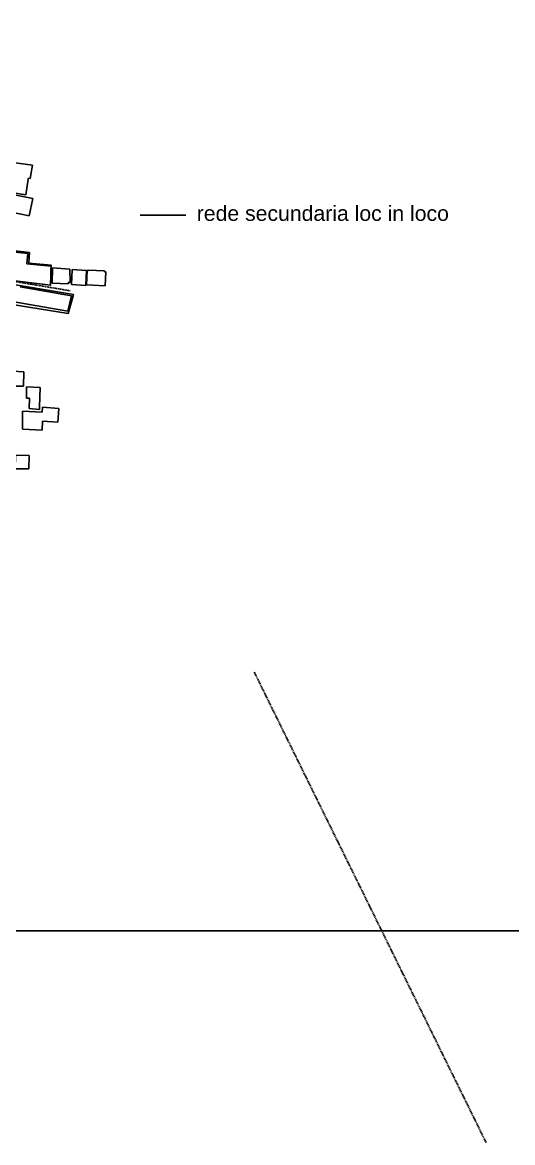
# Model space of a CAD drawing. Extents: x -160 to 364724, y -100 to 7353297.
# Drawn here: x 359362.9 to 359510.5, y 7352194.9 to 7352532 of the extents above; entities that cross this region are included whole.
import ezdxf

# ---------------------------------------------------------------- set-up
doc = ezdxf.new("R2010")
doc.units = 0
doc.header["$LTSCALE"] = 5
for name, pattern in [('CENTER2', [1.125, 0.75, -0.125, 0.125, -0.125]), ('DASHDOT2', [12.7, 6.35, -3.175, 0, -3.175]), ('HIDDEN2', [0.1875, 0.125, -0.0625])]:
    doc.linetypes.add(name, pattern=pattern)
for name, color, linetype in [('0-quadras', 6, 'Continuous'), ('ortofoto', 7, 'Continuous'), ('P_Eixo', 1, 'CENTER2')]:
    doc.layers.add(name, color=color, linetype=linetype)
doc.layers.add('LT-ALINHAMENTO-PREDIAL', color=4, linetype='DASHDOT2', lineweight=25)
doc.styles.get("Standard").update_dxf_attribs({"font": 'arial.ttf'})
picture_1 = doc.add_image_def('image1.tif', size_in_pixel=(14710, 13573))

msp = doc.modelspace()

# ---------------------------------------------------------------- linework, layer by layer
at = {"color": 3}
msp.add_lwpolyline([(359398.36, 7352473.914), (359412.057, 7352473.914)], dxfattribs=at)
at = {"layer": '0-quadras', "color": 5, "lineweight": 30, "ltscale": 0.3}
msp.add_lwpolyline([(359298.038, 7352469.733), (359300.654, 7352469.364), (359323.482, 7352470.198), (359323.941, 7352463.453), (359342.346, 7352465.33), (359364.999, 7352462.698), (359364.868, 7352459.464), (359371.557, 7352458.94), (359371.382, 7352452.865), (359358.261, 7352454.452), (359343.466, 7352457.173), (359342.542, 7352456.215), (359315.267, 7352456.352), (359315.078, 7352456.968), (359281.776, 7352457.92), (359281.637, 7352469.387)], close=True, dxfattribs=at)
msp.add_lwpolyline([(359347.9, 7352448.953), (359376.661, 7352444.322), (359378.26, 7352450.056), (359359.596, 7352453.213)], dxfattribs=at)
at = {"layer": 'LT-ALINHAMENTO-PREDIAL', "color": 8, "ltscale": 3, "flags": 128}
for points in [[(359356.626, 7352481.59), (359357.626, 7352481.455), (359357.577, 7352481.087), (359363.909, 7352480.072), (359364.659, 7352484.751), (359364.713, 7352485.085), (359365.272, 7352484.995), (359365.913, 7352488.994), (359355.401, 7352490.435)], [(359360.037, 7352480.182), (359366.001, 7352479.014), (359364.978, 7352473.796), (359359.103, 7352474.947), (359360.037, 7352480.182)], [(359371.979, 7352458.121), (359371.817, 7352453.444), (359376.691, 7352453.276), (359376.706, 7352453.713), (359377.252, 7352453.694), (359377.218, 7352457.695), (359371.979, 7352458.121)], [(359377.929, 7352457.576), (359377.68, 7352453.067), (359382.001, 7352452.828), (359382.209, 7352457.323), (359377.929, 7352457.576)], [(359382.405, 7352457.311), (359382.205, 7352453.022), (359387.803, 7352452.72), (359388.03, 7352456.925), (359387.596, 7352456.948), (359387.609, 7352457.198), (359382.785, 7352457.453), (359382.777, 7352457.292), (359382.405, 7352457.311)], [(359363.185, 7352422.49), (359363.355, 7352426.843), (359359.987, 7352426.975), (359357.852, 7352427.059), (359357.888, 7352429.769), (359357.979, 7352436.633), (359353.053, 7352436.698), (359351.122, 7352435.997), (359351.126, 7352435.327), (359348.873, 7352435.312), (359348.471, 7352435.31), (359348.669, 7352443.349), (359347.89, 7352443.369), (359347.887, 7352446.127), (359347.464, 7352446.126), (359347.46, 7352449.491), (359350.87, 7352449.241), (359350.886, 7352449.462), (359376.582, 7352445.085), (359377.692, 7352449.675), (359359.163, 7352452.955), (359359.279, 7352453.757), (359348.373, 7352455.451)], [(359359.987, 7352426.975), (359359.812, 7352422.525), (359363.185, 7352422.49)], [(359364.161, 7352422.277), (359364.131, 7352418.908), (359365.04, 7352418.9), (359364.957, 7352415.771), (359368.002, 7352415.51), (359368.031, 7352416.263)], [(359368.031, 7352416.263), (359368.261, 7352422.117), (359364.161, 7352422.277)], [(359362.922, 7352410.455), (359362.913, 7352409.55), (359368.85, 7352409.261), (359368.982, 7352411.972), (359373.546, 7352411.644), (359373.891, 7352415.773), (359368.939, 7352416.187)], [(359362.922, 7352410.455), (359362.967, 7352414.997), (359368.87, 7352414.72), (359368.939, 7352416.187)]]:
    msp.add_lwpolyline(points, dxfattribs=at)
at = {"layer": 'LT-ALINHAMENTO-PREDIAL', "color": 8, "ltscale": 3, "elevation": 1.717, "flags": 128}
msp.add_lwpolyline([(359282.114, 7352462.901), (359294.09, 7352462.684), (359294.095, 7352462.97), (359313.468, 7352462.824), (359313.471, 7352463.161), (359326.887, 7352463.266), (359326.869, 7352463.586), (359341.816, 7352464.881), (359364.58, 7352462.41), (359364.24, 7352459.28), (359371.581, 7352458.571), (359371.107, 7352453.663), (359358.384, 7352455.006), (359358.436, 7352455.501), (359347.639, 7352456.863)], dxfattribs=at)
at = {"layer": 'LT-ALINHAMENTO-PREDIAL', "color": 8, "flags": 128}
msp.add_lwpolyline([(359360.835, 7352401.693), (359360.757, 7352397.664), (359364.829, 7352397.585), (359364.907, 7352401.602), (359360.835, 7352401.693)], dxfattribs=at)
at = {"layer": 'P_Eixo', "color": 1, "linetype": 'HIDDEN2', "ltscale": 0.5}
msp.add_line((359432.695, 7352336.443), (359502.493, 7352194.877), dxfattribs=at)
at = {"layer": 'P_Eixo', "color": 1, "linetype": 'HIDDEN2', "ltscale": 0.5, "flags": 128}
msp.add_lwpolyline([(359277.841, 7352457.438), (359302.623, 7352457.067), (359316.308, 7352455.788), (359342.63, 7352455.73), (359343.636, 7352456.825), (359377.292, 7352451.203)], dxfattribs=at)

# ---------------------------------------------------------------- texts
at = {"color": 3}
msp.add_text('rede secundaria loc in loco', height=4.56764, dxfattribs=at).set_placement((359415.387, 7352472.237))

# ---------------------------------------------------------------- pictures from other files: only their frames are drawn
image = msp.add_image(picture_1, insert=(359073.892, 7352258.636), size_in_units=(734.398, 677.634), dxfattribs=dict(fade=70))
image.dxf.flags = 14
at = {"layer": 'ortofoto'}
image = msp.add_image(picture_1, insert=(359073.892, 7352258.636), size_in_units=(734.398, 677.634), dxfattribs=dict(at, fade=29))
image.dxf.flags = 14

doc.saveas('drawing.dxf')
